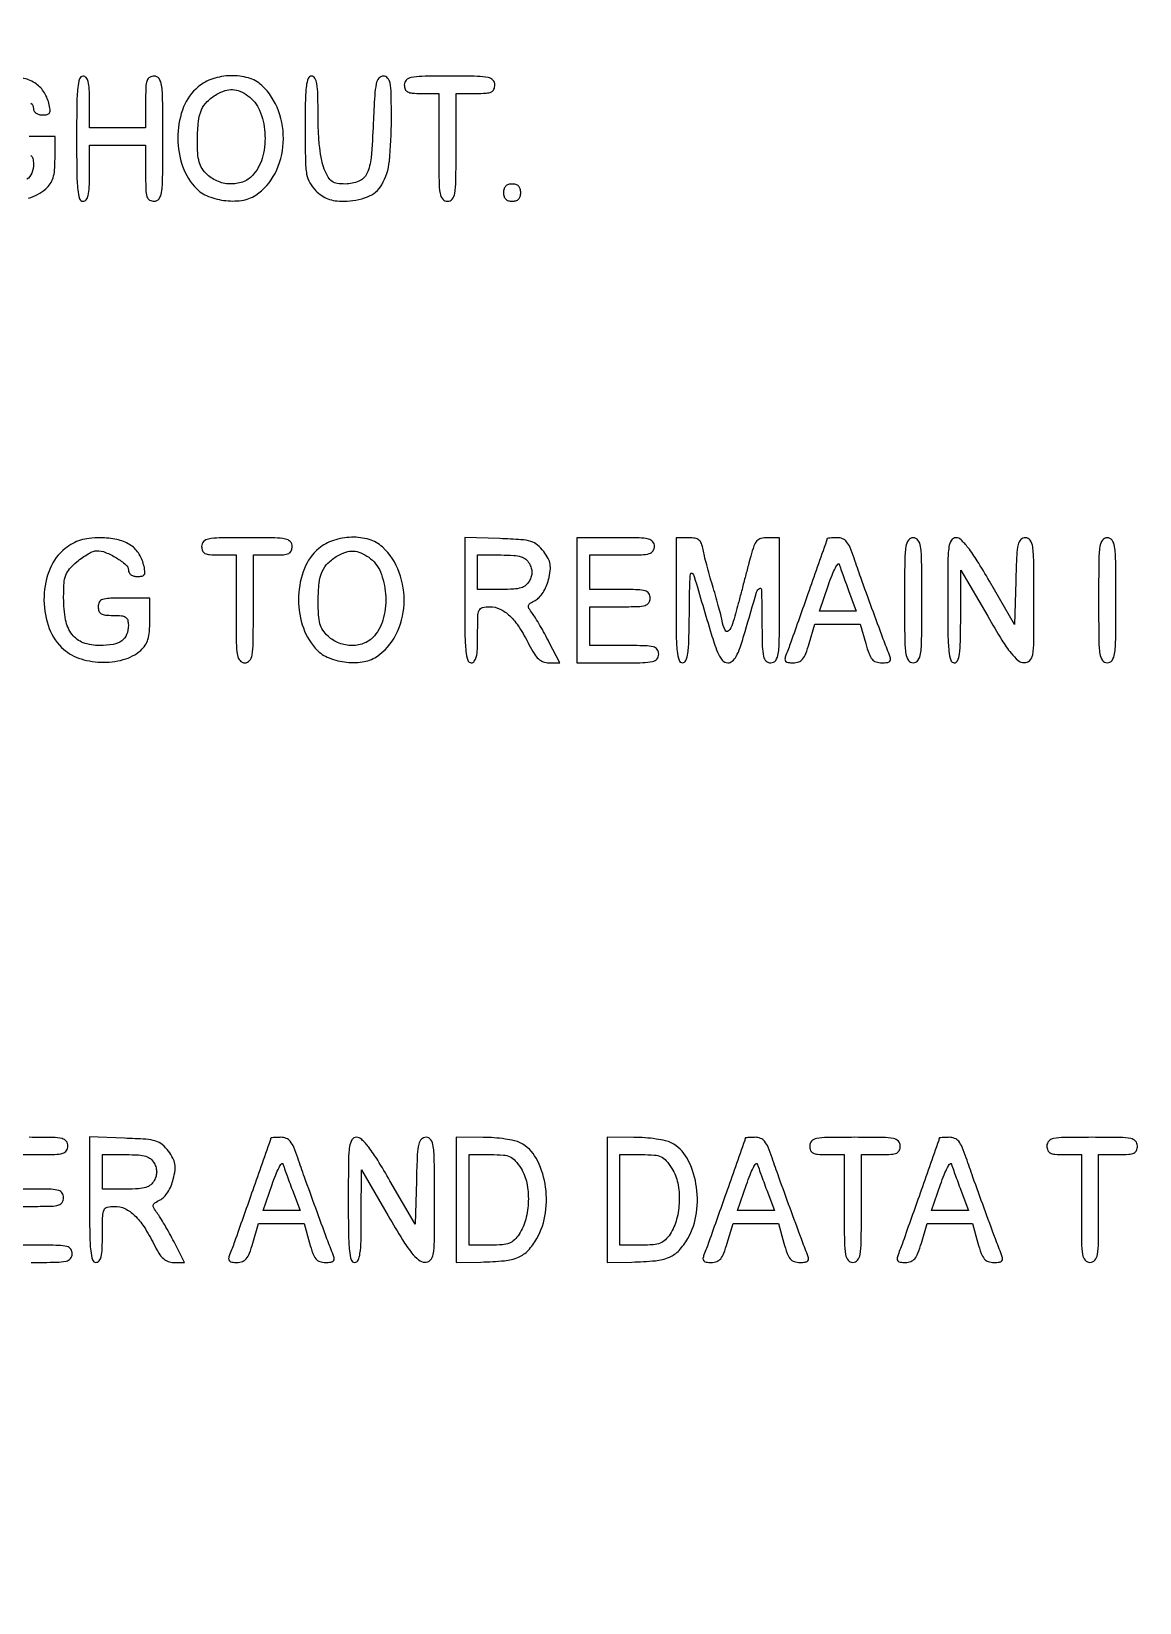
# Model space of a CAD drawing. Extents: x 0 to 1066, y 0 to 761.
# Drawn here: x 834.96 to 856.7, y 632.4 to 663.21 of the extents above; entities that cross this region are included whole.
import ezdxf

# ---------------------------------------------------------------- set-up
doc = ezdxf.new("R2010")
doc.units = 0
doc.header["$MEASUREMENT"] = 0

msp = doc.modelspace()

# ---------------------------------------------------------------- linework, layer by layer
for points in [[(183.390323, 95.266879, 0.000001), (192.989143, 95.254457, 0.000118)], [(834.952519, 661.804347, -0.218876), (835.002, 661.696727, 0.137225), (835.015537, 661.648332, 0.104143), (835.053396, 661.607939, 0.087371), (835.110939, 661.581135, 0.065501), (835.180371, 661.572, 0.051376), (835.273348, 661.581579, 0.224479), (835.316299, 661.614025, 0.158116), (835.32698, 661.676788, 0.023398), (835.302142, 661.80465, 0.090086), (835.199894, 662.03464, 0.105062), (835.027433, 662.199682, 0.089301), (834.77888, 662.297788, 0.048933)], [(834.903052, 659.942285, 0.113008), (835.244923, 660.124366, 0.065979), (835.332755, 660.223589, 0.074329), (835.387472, 660.338491, 0.054743), (835.416367, 660.491484, 0.019325), (835.425, 660.714773), (835.425, 661.149), (834.9174, 661.149, 0.008455)], [(834.948665, 660.775551, -0.187079), (834.989095, 660.718864, -0.062494), (835.002, 660.61602, -0.091498), (834.968363, 660.433747, -0.148314), (834.872574, 660.310186, -0.113347)], [(834.4098, 641.1834), (835.0443, 641.1834, 0.005909), (835.422326, 641.187867, 0.059311), (835.578338, 641.21019, 0.180365), (835.650856, 641.261688, 0.150217), (835.6788, 641.3526, 0.17273), (835.646127, 641.444357, 0.168559), (835.562475, 641.49595, 0.050222), (835.379922, 641.517649, 0.004487), (834.9174, 641.5218)], [(834.4098, 640.1682), (835.002, 640.1682, 0.006583), (835.351892, 640.172807, 0.063075), (835.499025, 640.195393, 0.183695), (835.56787, 640.246826, 0.142406), (835.5942, 640.3374, 0.142406), (835.56787, 640.427974, 0.183695), (835.499025, 640.479407, 0.063075), (835.351892, 640.501993, 0.006583), (835.002, 640.5066), (834.4098, 640.5066)], [(834.9597, 639.0684, 0.004147), (835.450409, 639.07247, 0.047763), (835.641788, 639.094003, 0.16431), (835.729194, 639.145593, 0.179874), (835.7634, 639.2376, 0.157888), (835.73386, 639.328816, 0.176663), (835.65765, 639.380363, 0.055952), (835.492778, 639.402453, 0.005351), (835.0866, 639.4068), (834.4098, 639.4068)]]:
    msp.add_lwpolyline(points, format="xyb")
for points in [[(409.06215, 749.15415), (40.8618, 749.132981), (40.8618, 380.65769), (40.8618, 12.1824), (501.2973, 12.1824), (961.7328, 12.1824), (961.7328, 380.646631), (961.7328, 749.110861), (961.41555, 749.1633, 0.040886), (961.153339, 749.184871, 0.000002), (934.190609, 749.194398, 0.000089), (904.448031, 749.199508, 0.000054), (869.1804, 749.195529, -0.000029), (813.61687, 749.186499, -0.000004), (696.10453, 749.175037, -0.000004), (556.774728, 749.163736, -0.000004)], [(835.848, 661.1067, 0.003213), (835.852328, 660.433179, 0.022561), (835.871338, 660.1056, 0.049302), (835.907253, 659.929877, 0.328801), (835.9749, 659.88, 0.232029), (836.036637, 659.91028, 0.108427), (836.075769, 659.9928, 0.047315), (836.096501, 660.148657, 0.00942), (836.1018, 660.4299), (836.1018, 660.9798), (836.6517, 660.9798), (837.2016, 660.9798), (837.2016, 660.4299, 0.007414), (837.206371, 660.10812, 0.067313), (837.229258, 659.969887, 0.186514), (837.280613, 659.904704, 0.134481), (837.3708, 659.88, 0.240299), (837.465122, 659.928109, 0.123223), (837.515933, 660.054488, 0.031956), (837.536411, 660.333838, 0.002322), (837.54, 661.1067, 0.002322), (837.536411, 661.879562, 0.031956), (837.515933, 662.158912, 0.123223), (837.465122, 662.285291, 0.240299), (837.3708, 662.3334, 0.12648), (837.281068, 662.310332, 0.188641), (837.2298, 662.2488, 0.072107), (837.206567, 662.119498, 0.008455), (837.2016, 661.8258), (837.2016, 661.3182), (836.6517, 661.3182), (836.1018, 661.3182), (836.1018, 661.8258, 0.010614), (836.096347, 662.082641, 0.050675), (836.075363, 662.22765, 0.113455), (836.036068, 662.30483, 0.222027), (835.9749, 662.3334, 0.328801), (835.907253, 662.283523, 0.049302), (835.871338, 662.1078, 0.022561), (835.852328, 661.780221, 0.003213)], [(838.231603, 662.121373, 0.123885), (837.948412, 661.728677, 0.085485), (837.834837, 661.189757, 0.082885), (837.907308, 660.627736, 0.104562), (838.159039, 660.169126, 0.111799), (838.397009, 659.992775, 0.06908), (838.733408, 659.897081, 0.069045), (839.083365, 659.896615, 0.111332), (839.361282, 660.000681, 0.131426), (839.742039, 660.42666, 0.103697), (839.902454, 661.026311, 0.101152), (839.80979, 661.652653, 0.118621), (839.479171, 662.152219, 0.118666), (839.219435, 662.298801, 0.075716), (838.873756, 662.342738, 0.073305), (838.518741, 662.281407, 0.095814)], [(840.3318, 661.314355, 0.003964), (840.336825, 660.680502, 0.037977), (840.36157, 660.411631, 0.086932), (840.42149, 660.242839, 0.067817), (840.539455, 660.087655, 0.045287), (840.656629, 659.98998, 0.061733), (840.778429, 659.926405, 0.057123), (840.919302, 659.891388, 0.032389), (841.094916, 659.88, 0.091481), (841.552683, 659.96446, 0.171956), (841.835483, 660.205325, 0.107033), (841.983519, 660.66513, 0.02456), (842.0238, 661.484683, 0.004091), (842.019658, 661.990882, 0.042042), (841.998704, 662.198879, 0.139542), (841.950441, 662.295871, 0.210994), (841.865467, 662.3334, 0.224554), (841.778966, 662.292489, 0.120063), (841.726604, 662.183607, 0.038088), (841.69581, 661.953674, 0.003955), (841.669025, 661.408462, -0.011778), (841.62535, 660.73471, -0.086058), (841.542504, 660.423262, -0.186836), (841.386786, 660.272354, -0.100409), (841.120824, 660.2184, -0.036356), (840.959066, 660.230177, -0.118728), (840.860154, 660.269881, -0.110433), (840.786163, 660.352102, -0.02926), (840.708183, 660.511783, -0.051176), (840.656626, 660.682361, -0.018965), (840.618264, 660.930597, -0.016895), (840.593692, 661.23099, -0.011958), (840.5856, 661.569283, 0.005918), (840.580805, 661.974443, 0.03524), (840.560938, 662.184897, 0.084231), (840.522749, 662.295437, 0.274093), (840.4587, 662.3334, 0.308918), (840.392515, 662.288195, 0.062189), (840.355584, 662.142409, 0.026926), (840.336283, 661.867339, 0.004053)], [(842.2776, 662.1642, 0.094959), (842.294163, 662.077774, 0.184152), (842.34105, 662.026725, 0.098846), (842.434039, 662.00133, 0.017388), (842.616, 661.995), (842.9544, 661.995), (842.9544, 660.9375, 0.002827), (842.958131, 660.277541, 0.036854), (842.978934, 660.033338, 0.138781), (843.030194, 659.922868, 0.218517), (843.1236, 659.88, 0.218517), (843.217006, 659.922868, 0.138781), (843.268266, 660.033338, 0.036854), (843.289069, 660.277541, 0.002827), (843.2928, 660.9375), (843.2928, 661.995), (843.6735, 661.995, 0.013964), (843.883258, 662.000859, 0.090841), (843.985463, 662.02555, 0.188085), (844.036034, 662.076595, 0.102588), (844.0542, 662.1642, 0.193568), (844.017002, 662.256685, 0.15568), (843.922013, 662.308221, 0.043488), (843.713005, 662.329467, 0.003595), (843.1659, 662.3334, 0.003595), (842.618795, 662.329467, 0.043488), (842.409788, 662.308221, 0.15568), (842.314798, 662.256685, 0.193568)], [(839.210697, 661.949639, -0.143223), (839.438398, 661.665323, -0.079931), (839.54086, 661.230153, -0.077332), (839.502665, 660.769018, -0.11509), (839.321396, 660.40875, -0.119537), (839.132984, 660.269195, -0.098447), (838.887327, 660.218552, -0.09388), (838.630877, 660.265262, -0.097006), (838.412603, 660.402347, -0.056872), (838.311683, 660.52144, -0.080028), (838.253787, 660.647796, -0.054705), (838.225963, 660.819524, -0.014142), (838.219491, 661.100297, -0.025001), (838.238555, 661.445155, -0.075567), (838.297982, 661.672138, -0.098225), (838.411437, 661.837005, -0.062967), (838.5975, 661.977419, -0.051006), (838.762266, 662.050758, -0.090781), (838.908914, 662.070795, -0.090761), (839.053171, 662.037581, -0.050966)], [(844.2234, 660.0492, 0.072254), (844.234131, 659.975331, 0.124864), (844.2657, 659.9223, 0.124864), (844.318731, 659.890731, 0.072254), (844.3926, 659.88, 0.072254), (844.466469, 659.890731, 0.124864), (844.5195, 659.9223, 0.124864), (844.551069, 659.975331, 0.072254), (844.5618, 660.0492, 0.072254), (844.551069, 660.123069, 0.124864), (844.5195, 660.1761, 0.124864), (844.466469, 660.207669, 0.072254), (844.3926, 660.2184, 0.072254), (844.318731, 660.207669, 0.124864), (844.2657, 660.1761, 0.124864), (844.234131, 660.123069, 0.072254)], [(835.623928, 653.069343, 0.129246), (835.327805, 652.676697, 0.088626), (835.209613, 652.128392, 0.087215), (835.288165, 651.564733, 0.118789), (835.55496, 651.128531, 0.112618), (835.883424, 650.922094, 0.075265), (836.321535, 650.839395, 0.075304), (836.764252, 650.890085, 0.113008), (837.106123, 651.072166, 0.065979), (837.193955, 651.171389, 0.074329), (837.248672, 651.286291, 0.054743), (837.277567, 651.439284, 0.019325), (837.2862, 651.662573), (837.2862, 652.0968), (836.7786, 652.0968, 0.008455), (836.484902, 652.091833, 0.072107), (836.3556, 652.0686, 0.188641), (836.294068, 652.017332, 0.12648), (836.271, 651.9276, 0.087745), (836.285999, 651.842792, 0.177212), (836.329163, 651.791636, 0.10769), (836.412766, 651.765353, 0.022514), (836.5671, 651.7584, -0.021714), (836.729185, 651.751358, -0.124268), (836.809865, 651.723351, -0.187079), (836.850295, 651.666664, -0.062494), (836.8632, 651.56382, -0.091498), (836.829563, 651.381547, -0.148314), (836.733774, 651.257986, -0.113347), (836.563688, 651.187847, -0.041372), (836.30252, 651.1662, -0.086758), (835.979934, 651.222599, -0.145015), (835.759723, 651.384575, -0.116882), (835.633779, 651.669749, -0.045825), (835.5942, 652.100689, -0.015089), (835.602847, 652.387168, -0.073154), (835.636095, 652.545958, -0.095003), (835.709551, 652.667979, -0.035007), (835.854491, 652.80838, -0.021479), (835.963286, 652.892217, -0.024071), (836.074926, 652.963063, -0.024321), (836.174791, 653.013628, -0.105406), (836.239392, 653.0274, -0.095864), (836.416727, 652.993084, -0.042073), (836.631296, 652.885065, -0.039621), (836.813719, 652.752147, -0.218876), (836.8632, 652.644527, 0.137225), (836.876737, 652.596132, 0.104143), (836.914596, 652.555739, 0.087371), (836.972139, 652.528935, 0.065501), (837.041571, 652.5198, 0.051376), (837.134548, 652.529379, 0.224479), (837.177499, 652.561825, 0.158116), (837.18818, 652.624588, 0.023398), (837.163342, 652.75245, 0.090086), (837.061094, 652.98244, 0.105062), (836.888633, 653.147482, 0.089301), (836.64008, 653.245588, 0.048933), (836.3133, 653.278381, 0.02471), (836.093834, 653.268018, 0.049497), (835.923712, 653.234329, 0.05494), (835.775239, 653.170821, 0.038421)], [(838.3014, 653.112, 0.094959), (838.317963, 653.025574, 0.184152), (838.36485, 652.974525, 0.098846), (838.457839, 652.94913, 0.017388), (838.6398, 652.9428), (838.9782, 652.9428), (838.9782, 651.8853, 0.002827), (838.981931, 651.225341, 0.036854), (839.002734, 650.981137, 0.138781), (839.053994, 650.870668, 0.218517), (839.1474, 650.8278, 0.218517), (839.240806, 650.870668, 0.138781), (839.292066, 650.981137, 0.036854), (839.312869, 651.225341, 0.002827), (839.3166, 651.8853), (839.3166, 652.9428), (839.6973, 652.9428, 0.013964), (839.907058, 652.948659, 0.090841), (840.009263, 652.97335, 0.188085), (840.059834, 653.024395, 0.102588), (840.078, 653.112, 0.193568), (840.040802, 653.204485, 0.15568), (839.945813, 653.256021, 0.043488), (839.736805, 653.277267, 0.003595), (839.1897, 653.2812, 0.003595), (838.642595, 653.277267, 0.043488), (838.433588, 653.256021, 0.15568), (838.338598, 653.204485, 0.193568)], [(840.600403, 653.069173, 0.123885), (840.317212, 652.676477, 0.085485), (840.203637, 652.137557, 0.082885), (840.276108, 651.575536, 0.104562), (840.527839, 651.116926, 0.111799), (840.765809, 650.940575, 0.06908), (841.102208, 650.844881, 0.069045), (841.452165, 650.844415, 0.111332), (841.730082, 650.948481, 0.131426), (842.110839, 651.37446, 0.103697), (842.271254, 651.974111, 0.101152), (842.17859, 652.600453, 0.118621), (841.847971, 653.100019, 0.118666), (841.588235, 653.246601, 0.075716), (841.242556, 653.290538, 0.073305), (840.887541, 653.229207, 0.095814)], [(843.462, 652.057921, 0.003202), (843.466326, 651.382413, 0.022501), (843.485332, 651.05397, 0.049121), (843.52123, 650.877747, 0.329081), (843.5889, 650.8278, 0.232029), (843.650637, 650.85808, 0.108427), (843.689769, 650.9406, 0.047315), (843.710501, 651.096457, 0.00942), (843.7158, 651.3777, -0.00595), (843.720107, 651.739665, -0.096871), (843.746144, 651.857798, -0.238613), (843.81081, 651.911415, -0.056005), (843.954853, 651.9276, -0.111153), (844.156305, 651.882256, -0.081177), (844.34562, 651.751401, -0.058854), (844.53131, 651.524771, -0.025924), (844.723172, 651.18735, 0.021841), (844.822916, 651.008553, 0.069009), (844.91007, 650.903027, 0.100305), (845.002578, 650.847232, 0.085906), (845.114845, 650.8278), (845.32605, 650.8278), (845.119873, 651.22965, 0.006834), (845.031806, 651.395672, 0.006481), (844.937698, 651.562212, 0.006451), (844.850651, 651.70736, 0.022591), (844.789227, 651.797475, -0.02569), (844.722648, 651.896464, -0.192002), (844.713729, 651.951264, -0.198014), (844.745063, 651.99619, -0.027525), (844.845928, 652.053375, 0.089041), (844.923881, 652.111214, 0.046566), (844.998398, 652.206876, 0.042448), (845.061634, 652.327202, 0.038847), (845.105864, 652.460063, 0.026721), (845.139834, 652.636422, 0.076578), (845.137842, 652.760841, 0.082928), (845.098816, 652.873184, 0.035157), (845.012472, 653.007862, 0.057331), (844.889902, 653.13814, 0.10358), (844.761517, 653.207432, 0.055706), (844.566385, 653.242374, 0.007564), (844.151158, 653.263471), (843.462, 653.288043)], [(845.6616, 652.0545), (845.6616, 650.8278), (846.4653, 650.8278, 0.004147), (846.956009, 650.83187, 0.047763), (847.147388, 650.853403, 0.16431), (847.234794, 650.904993, 0.179874), (847.269, 650.997, 0.157888), (847.23946, 651.088216, 0.176663), (847.16325, 651.139762, 0.055952), (846.998378, 651.161853, 0.005351), (846.5922, 651.1662), (845.9154, 651.1662), (845.9154, 651.5469), (845.9154, 651.9276), (846.5076, 651.9276, 0.006583), (846.857492, 651.932207, 0.063075), (847.004625, 651.954793, 0.183695), (847.07347, 652.006226, 0.142406), (847.0998, 652.0968, 0.142406), (847.07347, 652.187374, 0.183695), (847.004625, 652.238807, 0.063075), (846.857492, 652.261393, 0.006583), (846.5076, 652.266), (845.9154, 652.266), (845.9154, 652.6044), (845.9154, 652.9428), (846.5499, 652.9428, 0.005909), (846.927926, 652.947267, 0.059311), (847.083938, 652.96959, 0.180365), (847.156456, 653.021088, 0.150217), (847.1844, 653.112, 0.17273), (847.151727, 653.203757, 0.168559), (847.068075, 653.25535, 0.050222), (846.885522, 653.277049, 0.004487), (846.423, 653.2812), (845.6616, 653.2812)], [(847.6074, 652.0545, 0.003213), (847.611728, 651.380979, 0.022561), (847.630738, 651.0534, 0.049302), (847.666653, 650.877677, 0.328801), (847.7343, 650.8278, 0.305395), (847.800534, 650.872416, 0.062503), (847.838802, 651.016064, 0.027449), (847.86061, 651.28596, 0.004264), (847.869837, 651.82185, -0.002416), (847.877185, 652.365322, -0.029471), (847.893246, 652.572743, -0.603012), (847.925012, 652.584314, -0.138127), (847.965491, 652.5198, 0.001112), (848.299007, 651.394184, 0.020238), (848.420604, 651.040051, 0.077221), (848.512819, 650.880977, 0.226588), (848.624137, 650.8278, 0.178321), (848.712345, 650.860292, 0.090477), (848.788167, 650.953202, 0.045479), (848.864822, 651.12808, 0.010027), (848.962409, 651.44115, -0.001209), (849.188705, 652.214915, -0.180504), (849.243526, 652.287917, -0.586533), (849.284568, 652.265953, -0.002598), (849.292721, 651.65265, 0.004063), (849.300882, 651.14961, 0.046466), (849.324047, 650.952891, 0.159576), (849.376338, 650.862936, 0.183972), (849.4686, 650.8278, 0.240299), (849.562922, 650.875909, 0.123223), (849.613733, 651.002287, 0.031956), (849.634211, 651.281638, 0.002322), (849.6378, 652.0545), (849.6378, 653.2812), (849.403235, 653.2812, 0.057703), (849.273147, 653.266137, 0.150789), (849.192817, 653.219084, 0.102355), (849.134877, 653.121896, 0.018959), (849.07388, 652.92165, 0.000085), (849.027137, 652.744226, 0.000034), (848.96285, 652.499972, 0.000033), (848.893416, 652.23602, 0.000041), (848.829014, 651.99105, -0.009374), (848.715579, 651.590152, -0.115475), (848.636591, 651.453601, -0.538762), (848.569654, 651.465223, -0.053672), (848.510997, 651.65265, 0.012912), (848.483867, 651.772909, 0.003926), (848.436647, 651.953641, 0.003928), (848.380536, 652.155394, 0.004276), (848.322778, 652.3506, -0.00492), (848.265294, 652.545806, -0.004529), (848.210002, 652.747559, -0.004526), (848.163971, 652.928301, -0.014927), (848.138281, 653.04855, 0.043617), (848.105378, 653.168463, 0.134321), (848.056798, 653.236221, 0.130778), (847.979629, 653.270834, 0.040414), (847.851598, 653.2812), (847.6074, 653.2812)], [(850.568395, 653.26005, -0.084799), (850.561891, 653.222034, -0.000052), (850.19592, 652.183262, -0.000388), (849.860376, 651.233528, -0.009822), (849.763375, 650.97585, 0.060048), (849.743783, 650.902119, 0.230938), (849.758032, 650.858262, 0.170663), (849.806125, 650.834154, 0.031659), (849.906379, 650.8278, 0.086283), (850.014494, 650.846597, 0.134827), (850.091323, 650.900559, 0.082591), (850.153396, 651.00757, 0.018432), (850.220868, 651.2085), (850.333276, 651.5892), (850.778243, 651.5892), (851.223211, 651.5892), (851.3298, 651.2085, 0.017944), (851.395185, 651.00359, 0.087286), (851.455412, 650.898131, 0.141822), (851.532634, 650.845752, 0.078722), (851.645946, 650.8278, 0.029308), (851.751092, 650.833968, 0.166988), (851.800822, 650.857876, 0.236769), (851.815664, 650.901666, 0.061225), (851.79589, 650.97585, -0.006965), (851.673601, 651.292206, -0.001209), (851.452345, 651.89364, -0.001323), (851.232617, 652.500387, -0.005089), (851.100852, 652.87935, 0.017403), (851.022081, 653.0891, 0.074917), (850.953322, 653.202875, 0.125362), (850.873616, 653.260772, 0.094981), (850.767049, 653.2812, 0.00999), (850.690884, 653.279678, 0.016528), (850.626752, 653.274987, 0.010464), (850.575648, 653.268462, 0.371455)], [(852.0912, 652.0545, 0.002322), (852.094789, 651.281638, 0.031956), (852.115267, 651.002287, 0.123223), (852.166078, 650.875909, 0.240299), (852.2604, 650.8278, 0.240299), (852.354722, 650.875909, 0.123223), (852.405533, 651.002287, 0.031956), (852.426011, 651.281638, 0.002322), (852.4296, 652.0545, 0.002322), (852.426011, 652.827362, 0.031956), (852.405533, 653.106712, 0.123223), (852.354722, 653.233091, 0.240299), (852.2604, 653.2812, 0.240299), (852.166078, 653.233091, 0.123223), (852.115267, 653.106712, 0.031956), (852.094789, 652.827362, 0.002322)], [(852.9372, 652.0545, 0.003213), (852.941528, 651.380979, 0.022561), (852.960538, 651.0534, 0.049302), (852.996453, 650.877677, 0.328801), (853.0641, 650.8278, 0.295501), (853.129472, 650.870131, 0.070336), (853.167206, 651.000831, 0.029944), (853.18724, 651.248394, 0.004715), (853.192837, 651.73725), (853.194674, 652.6467), (853.721587, 651.740557, 0.006242), (854.000961, 651.273624, 0.029041), (854.180682, 651.016337, 0.052989), (854.317926, 650.875838, 0.170079), (854.43885, 650.831107, 0.199339), (854.547131, 650.873873, 0.163117), (854.604825, 650.985306, 0.036571), (854.625904, 651.244181, 0.002034), (854.6292, 652.0545, 0.002367), (854.625569, 652.821672, 0.031318), (854.605184, 653.103983, 0.117824), (854.555377, 653.232677, 0.246563), (854.46296, 653.2812, 0.195513), (854.372155, 653.244282, 0.145553), (854.318852, 653.148856, 0.043894), (854.291339, 652.942593, 0.004128), (854.27261, 652.431318), (854.2485, 651.581436), (853.755317, 652.431318, 0.007787), (853.515238, 652.830583, 0.025041), (853.338401, 653.08521, 0.035073), (853.200547, 653.240118, 0.195814), (853.099667, 653.2812, 0.254619), (853.009661, 653.232188, 0.110911), (852.961151, 653.100358, 0.030502), (852.940887, 652.814186, 0.002427)], [(855.8982, 652.0545, 0.002322), (855.901789, 651.281638, 0.031956), (855.922267, 651.002287, 0.123223), (855.973078, 650.875909, 0.240299), (856.0674, 650.8278, 0.240299), (856.161722, 650.875909, 0.123223), (856.212533, 651.002287, 0.031956), (856.233011, 651.281638, 0.002322), (856.2366, 652.0545, 0.002322), (856.233011, 652.827362, 0.031956), (856.212533, 653.106712, 0.123223), (856.161722, 653.233091, 0.240299), (856.0674, 653.2812, 0.240299), (855.973078, 653.233091, 0.123223), (855.922267, 653.106712, 0.031956), (855.901789, 652.827362, 0.002322)], [(841.579497, 652.897439, -0.143223), (841.807198, 652.613123, -0.079931), (841.90966, 652.177953, -0.077332), (841.871465, 651.716818, -0.11509), (841.690196, 651.35655, -0.119537), (841.501784, 651.216995, -0.098447), (841.256127, 651.166352, -0.09388), (840.999677, 651.213062, -0.097006), (840.781403, 651.350147, -0.056872), (840.680483, 651.46924, -0.080028), (840.622587, 651.595596, -0.054705), (840.594763, 651.767324, -0.014142), (840.588291, 652.048097, -0.025001), (840.607355, 652.392955, -0.075567), (840.666782, 652.619938, -0.098225), (840.780237, 652.784805, -0.062967), (840.9663, 652.925219, -0.051006), (841.131066, 652.998558, -0.090781), (841.277714, 653.018595, -0.090761), (841.421971, 652.985381, -0.050966)], [(844.731, 652.7736, -0.049536), (844.767162, 652.686226, -0.073486), (844.779253, 652.6044, -0.073486), (844.767162, 652.522574, -0.049536), (844.731, 652.4352, -0.09537), (844.662105, 652.350275, -0.100861), (844.567866, 652.299033, -0.059921), (844.422832, 652.273048, -0.014397), (844.178123, 652.266), (843.7158, 652.266), (843.7158, 652.6044), (843.7158, 652.9428), (844.178123, 652.9428, -0.014397), (844.422832, 652.935752, -0.059921), (844.567866, 652.909767, -0.100861), (844.662105, 652.858525, -0.09537)], [(850.994555, 652.24485), (851.144344, 651.843), (850.782038, 651.843), (850.419732, 651.843), (850.597543, 652.357418, -0.011999), (850.668293, 652.547224, -0.026422), (850.733317, 652.687659, -0.047278), (850.783634, 652.764301, -0.601846), (850.81006, 652.759268, 0.009837), (850.831896, 652.693095, 0.001488), (850.878571, 652.561723, 0.001668), (850.934662, 652.406956, 0.001442)], [(836.1018, 640.298521, 0.003202), (836.106126, 639.623013, 0.022501), (836.125132, 639.29457, 0.049121), (836.16103, 639.118347, 0.329081), (836.2287, 639.0684, 0.232029), (836.290437, 639.09868, 0.108427), (836.329569, 639.1812, 0.047315), (836.350301, 639.337057, 0.00942), (836.3556, 639.6183, -0.00595), (836.359907, 639.980265, -0.096871), (836.385944, 640.098398, -0.238613), (836.45061, 640.152015, -0.056005), (836.594653, 640.1682, -0.111153), (836.796105, 640.122856, -0.081177), (836.98542, 639.992001, -0.058854), (837.17111, 639.765371, -0.025924), (837.362972, 639.42795, 0.021841), (837.462716, 639.249153, 0.069009), (837.54987, 639.143627, 0.100305), (837.642378, 639.087832, 0.085906), (837.754645, 639.0684), (837.96585, 639.0684), (837.759673, 639.47025, 0.006834), (837.671606, 639.636272, 0.006481), (837.577498, 639.802812, 0.006451), (837.490451, 639.94796, 0.022591), (837.429027, 640.038075, -0.02569), (837.362448, 640.137064, -0.192002), (837.353529, 640.191864, -0.198014), (837.384863, 640.23679, -0.027525), (837.485728, 640.293975, 0.089041), (837.563681, 640.351814, 0.046566), (837.638198, 640.447476, 0.042448), (837.701434, 640.567802, 0.038847), (837.745664, 640.700663, 0.026721), (837.779634, 640.877022, 0.076578), (837.777642, 641.001441, 0.082928), (837.738616, 641.113784, 0.035157), (837.652272, 641.248462, 0.057331), (837.529702, 641.37874, 0.10358), (837.401317, 641.448032, 0.055706), (837.206185, 641.482974, 0.007564), (836.790958, 641.504071), (836.1018, 641.528643)], [(839.654995, 641.50065, -0.084799), (839.648491, 641.462634, -0.000052), (839.28252, 640.423862, -0.000388), (838.946976, 639.474128, -0.009822), (838.849975, 639.21645, 0.060048), (838.830383, 639.142719, 0.230938), (838.844632, 639.098862, 0.170663), (838.892725, 639.074754, 0.031659), (838.992979, 639.0684, 0.086283), (839.101094, 639.087197, 0.134827), (839.177923, 639.141159, 0.082591), (839.239996, 639.24817, 0.018432), (839.307468, 639.4491), (839.419876, 639.8298), (839.864843, 639.8298), (840.309811, 639.8298), (840.4164, 639.4491, 0.017944), (840.481785, 639.24419, 0.087286), (840.542012, 639.138731, 0.141822), (840.619234, 639.086352, 0.078722), (840.732546, 639.0684, 0.029308), (840.837692, 639.074568, 0.166988), (840.887422, 639.098476, 0.236769), (840.902264, 639.142266, 0.061225), (840.88249, 639.21645, -0.006965), (840.760201, 639.532806, -0.001209), (840.538945, 640.13424, -0.001323), (840.319217, 640.740987, -0.005089), (840.187452, 641.11995, 0.017403), (840.108681, 641.3297, 0.074917), (840.039922, 641.443475, 0.125362), (839.960216, 641.501372, 0.094981), (839.853649, 641.5218, 0.00999), (839.777484, 641.520278, 0.016528), (839.713352, 641.515587, 0.010464), (839.662248, 641.509062, 0.371455)], [(841.1778, 640.2951, 0.003213), (841.182128, 639.621579, 0.022561), (841.201138, 639.294, 0.049302), (841.237053, 639.118277, 0.328801), (841.3047, 639.0684, 0.295501), (841.370072, 639.110731, 0.070336), (841.407806, 639.241431, 0.029944), (841.42784, 639.488994, 0.004715), (841.433437, 639.97785), (841.435274, 640.8873), (841.962187, 639.981157, 0.006242), (842.241561, 639.514224, 0.029041), (842.421282, 639.256937, 0.052989), (842.558526, 639.116438, 0.170079), (842.67945, 639.071707, 0.199339), (842.787731, 639.114473, 0.163117), (842.845425, 639.225906, 0.036571), (842.866504, 639.484781, 0.002034), (842.8698, 640.2951, 0.002367), (842.866169, 641.062272, 0.031318), (842.845784, 641.344583, 0.117824), (842.795977, 641.473277, 0.246563), (842.70356, 641.5218, 0.195513), (842.612755, 641.484882, 0.145553), (842.559452, 641.389456, 0.043894), (842.531939, 641.183193, 0.004128), (842.51321, 640.671918), (842.4891, 639.822036), (841.995917, 640.671918, 0.007787), (841.755838, 641.071183, 0.025041), (841.579001, 641.32581, 0.035073), (841.441147, 641.480718, 0.195814), (841.340267, 641.5218, 0.254619), (841.250261, 641.472788, 0.110911), (841.201751, 641.340958, 0.030502), (841.181487, 641.054786, 0.002427)], [(843.2928, 640.2951), (843.2928, 639.0684), (843.77925, 639.076833, 0.018847), (844.24222, 639.102333, 0.076273), (844.515629, 639.170681, 0.107083), (844.706818, 639.304469, 0.057946), (844.877022, 639.537364, 0.09461), (845.048013, 640.042018, 0.077415), (845.038601, 640.612631, 0.083451), (844.862967, 641.113065, 0.148656), (844.552784, 641.414803, 0.065462), (844.44044, 641.455266, 0.01784), (844.254459, 641.488974, 0.017725), (844.038831, 641.512391, 0.017594), (843.82155, 641.520553), (843.2928, 641.5218)], [(846.2538, 640.2951), (846.2538, 639.0684), (846.74025, 639.076833, 0.018847), (847.20322, 639.102333, 0.076273), (847.476629, 639.170681, 0.107083), (847.667818, 639.304469, 0.057946), (847.838022, 639.537364, 0.09461), (848.009013, 640.042018, 0.077415), (847.999601, 640.612631, 0.083451), (847.823967, 641.113065, 0.148656), (847.513784, 641.414803, 0.065462), (847.40144, 641.455266, 0.01784), (847.215459, 641.488974, 0.017725), (846.999831, 641.512391, 0.017594), (846.78255, 641.520553), (846.2538, 641.5218)], [(848.960995, 641.50065, -0.084799), (848.954491, 641.462634, -0.000052), (848.58852, 640.423862, -0.000388), (848.252976, 639.474128, -0.009822), (848.155975, 639.21645, 0.060048), (848.136383, 639.142719, 0.230938), (848.150632, 639.098862, 0.170663), (848.198725, 639.074754, 0.031659), (848.298979, 639.0684, 0.086283), (848.407094, 639.087197, 0.134827), (848.483923, 639.141159, 0.082591), (848.545996, 639.24817, 0.018432), (848.613468, 639.4491), (848.725876, 639.8298), (849.170843, 639.8298), (849.615811, 639.8298), (849.7224, 639.4491, 0.017944), (849.787785, 639.24419, 0.087286), (849.848012, 639.138731, 0.141822), (849.925234, 639.086352, 0.078722), (850.038546, 639.0684, 0.029308), (850.143692, 639.074568, 0.166988), (850.193422, 639.098476, 0.236769), (850.208264, 639.142266, 0.061225), (850.18849, 639.21645, -0.006965), (850.066201, 639.532806, -0.001209), (849.844945, 640.13424, -0.001323), (849.625217, 640.740987, -0.005089), (849.493452, 641.11995, 0.017403), (849.414681, 641.3297, 0.074917), (849.345922, 641.443475, 0.125362), (849.266216, 641.501372, 0.094981), (849.159649, 641.5218, 0.00999), (849.083484, 641.520278, 0.016528), (849.019352, 641.515587, 0.010464), (848.968248, 641.509062, 0.371455)], [(850.23, 641.3526, 0.094959), (850.246563, 641.266174, 0.184152), (850.29345, 641.215125, 0.098846), (850.386439, 641.18973, 0.017388), (850.5684, 641.1834), (850.9068, 641.1834), (850.9068, 640.1259, 0.002827), (850.910531, 639.465941, 0.036854), (850.931334, 639.221738, 0.138781), (850.982594, 639.111268, 0.218517), (851.076, 639.0684, 0.218517), (851.169406, 639.111268, 0.138781), (851.220666, 639.221738, 0.036854), (851.241469, 639.465941, 0.002827), (851.2452, 640.1259), (851.2452, 641.1834), (851.6259, 641.1834, 0.013964), (851.835658, 641.189259, 0.090841), (851.937863, 641.21395, 0.188085), (851.988434, 641.264995, 0.102588), (852.0066, 641.3526, 0.193568), (851.969402, 641.445085, 0.15568), (851.874413, 641.496621, 0.043488), (851.665405, 641.517867, 0.003595), (851.1183, 641.5218, 0.003595), (850.571195, 641.517867, 0.043488), (850.362188, 641.496621, 0.15568), (850.267198, 641.445085, 0.193568)], [(852.767995, 641.50065, -0.084799), (852.761491, 641.462634, -0.000052), (852.39552, 640.423862, -0.000388), (852.059976, 639.474128, -0.009822), (851.962975, 639.21645, 0.060048), (851.943383, 639.142719, 0.230938), (851.957632, 639.098862, 0.170663), (852.005725, 639.074754, 0.031659), (852.105979, 639.0684, 0.086283), (852.214094, 639.087197, 0.134827), (852.290923, 639.141159, 0.082591), (852.352996, 639.24817, 0.018432), (852.420468, 639.4491), (852.532876, 639.8298), (852.977843, 639.8298), (853.422811, 639.8298), (853.5294, 639.4491, 0.017944), (853.594785, 639.24419, 0.087286), (853.655012, 639.138731, 0.141822), (853.732234, 639.086352, 0.078722), (853.845546, 639.0684, 0.029308), (853.950692, 639.074568, 0.166988), (854.000422, 639.098476, 0.236769), (854.015264, 639.142266, 0.061225), (853.99549, 639.21645, -0.006965), (853.873201, 639.532806, -0.001209), (853.651945, 640.13424, -0.001323), (853.432217, 640.740987, -0.005089), (853.300452, 641.11995, 0.017403), (853.221681, 641.3297, 0.074917), (853.152922, 641.443475, 0.125362), (853.073216, 641.501372, 0.094981), (852.966649, 641.5218, 0.00999), (852.890484, 641.520278, 0.016528), (852.826352, 641.515587, 0.010464), (852.775248, 641.509062, 0.371455)], [(854.883, 641.3526, 0.094959), (854.899563, 641.266174, 0.184152), (854.94645, 641.215125, 0.098846), (855.039439, 641.18973, 0.017388), (855.2214, 641.1834), (855.5598, 641.1834), (855.5598, 640.1259, 0.002827), (855.563531, 639.465941, 0.036854), (855.584334, 639.221738, 0.138781), (855.635594, 639.111268, 0.218517), (855.729, 639.0684, 0.218517), (855.822406, 639.111268, 0.138781), (855.873666, 639.221738, 0.036854), (855.894469, 639.465941, 0.002827), (855.8982, 640.1259), (855.8982, 641.1834), (856.2789, 641.1834, 0.013964), (856.488658, 641.189259, 0.090841), (856.590863, 641.21395, 0.188085), (856.641434, 641.264995, 0.102588), (856.6596, 641.3526, 0.193568), (856.622402, 641.445085, 0.15568), (856.527413, 641.496621, 0.043488), (856.318405, 641.517867, 0.003595), (855.7713, 641.5218, 0.003595), (855.224195, 641.517867, 0.043488), (855.015188, 641.496621, 0.15568), (854.920198, 641.445085, 0.193568)], [(837.3708, 641.0142, -0.049536), (837.406962, 640.926826, -0.073486), (837.419053, 640.845, -0.073486), (837.406962, 640.763174, -0.049536), (837.3708, 640.6758, -0.09537), (837.301905, 640.590875, -0.100861), (837.207666, 640.539633, -0.059921), (837.062632, 640.513648, -0.014397), (836.817923, 640.5066), (836.3556, 640.5066), (836.3556, 640.845), (836.3556, 641.1834), (836.817923, 641.1834, -0.014397), (837.062632, 641.176352, -0.059921), (837.207666, 641.150367, -0.100861), (837.301905, 641.099125, -0.09537)], [(840.081155, 640.48545), (840.230944, 640.0836), (839.868638, 640.0836), (839.506332, 640.0836), (839.684143, 640.598018, -0.011999), (839.754893, 640.787824, -0.026422), (839.819917, 640.928259, -0.047278), (839.870234, 641.004901, -0.601846), (839.89666, 640.999868, 0.009837), (839.918496, 640.933695, 0.001488), (839.965171, 640.802323, 0.001668), (840.021262, 640.647556, 0.001442)], [(844.567753, 640.90845, -0.090931), (844.680074, 640.626731, -0.056823), (844.710135, 640.271809, -0.056208), (844.659225, 639.913988, -0.081785), (844.53043, 639.623109, -0.053857), (844.437167, 639.509566, -0.102503), (844.338165, 639.445935, -0.073821), (844.200488, 639.415209, -0.018052), (843.96765, 639.4068), (843.5466, 639.4068), (843.5466, 640.2951), (843.5466, 641.1834), (843.970843, 641.1834, -0.017821), (844.220818, 641.174488, -0.090339), (844.355317, 641.139935, -0.111314), (844.455076, 641.063566, -0.033754)], [(847.528753, 640.90845, -0.090931), (847.641074, 640.626731, -0.056823), (847.671135, 640.271809, -0.056208), (847.620225, 639.913988, -0.081785), (847.49143, 639.623109, -0.053857), (847.398167, 639.509566, -0.102503), (847.299165, 639.445935, -0.073821), (847.161488, 639.415209, -0.018052), (846.92865, 639.4068), (846.5076, 639.4068), (846.5076, 640.2951), (846.5076, 641.1834), (846.931843, 641.1834, -0.017821), (847.181818, 641.174488, -0.090339), (847.316317, 641.139935, -0.111314), (847.416076, 641.063566, -0.033754)], [(849.387155, 640.48545), (849.536944, 640.0836), (849.174638, 640.0836), (848.812332, 640.0836), (848.990143, 640.598018, -0.011999), (849.060893, 640.787824, -0.026422), (849.125917, 640.928259, -0.047278), (849.176234, 641.004901, -0.601846), (849.20266, 640.999868, 0.009837), (849.224496, 640.933695, 0.001488), (849.271171, 640.802323, 0.001668), (849.327262, 640.647556, 0.001442)], [(853.194155, 640.48545), (853.343944, 640.0836), (852.981638, 640.0836), (852.619332, 640.0836), (852.797143, 640.598018, -0.011999), (852.867893, 640.787824, -0.026422), (852.932917, 640.928259, -0.047278), (852.983234, 641.004901, -0.601846), (853.00966, 640.999868, 0.009837), (853.031496, 640.933695, 0.001488), (853.078171, 640.802323, 0.001668), (853.134262, 640.647556, 0.001442)]]:
    msp.add_lwpolyline(points, format="xyb", close=True)

doc.saveas('drawing.dxf')
